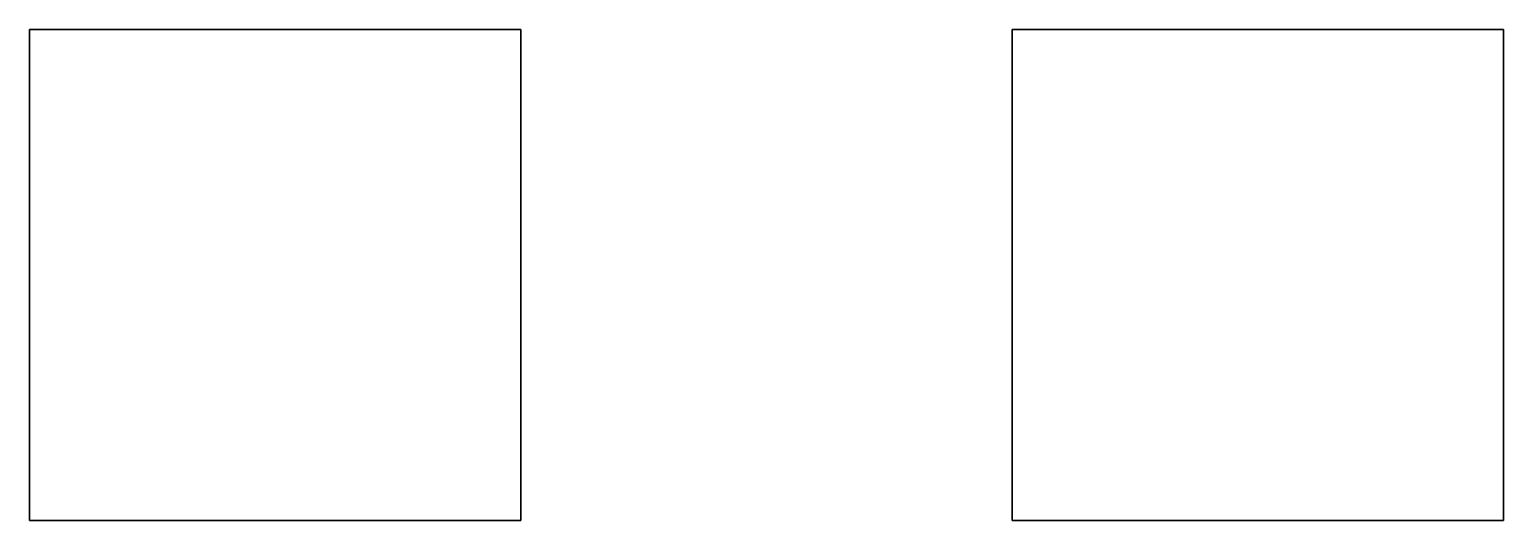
# Model space of a CAD drawing. Header units: millimetres. Extents: x -27.6 to 27.6, y -14.1 to 36.4.
# Drawn here: x 0 to 3, y 35.37 to 36.37 of the extents above; entities that cross this region are included whole.
import ezdxf

# ---------------------------------------------------------------- set-up
doc = ezdxf.new("R2010")
doc.units = ezdxf.units.MM

msp = doc.modelspace()

# ---------------------------------------------------------------- linework, layer by layer
for points in [[(1, 36.37, 1), (1, 36.37), (0, 36.37), (0, 36.37, 1)], [(1, 36.37), (1, 35.37), (0, 35.37), (0, 36.37)], [(0, 36.37), (0, 35.37), (0, 35.37, 1), (0, 36.37, 1)], [(0, 36.37, 1), (0, 35.37, 1), (1, 35.37, 1), (1, 36.37, 1)], [(1, 35.37, 1), (1, 35.37), (1, 36.37), (1, 36.37, 1)], [(3, 36.37), (3, 35.37), (2, 35.37), (2, 36.37)], [(2, 36.37), (2, 35.37), (3, 35.37), (3, 36.37)], [(0, 35.37, 1), (0, 35.37), (1, 35.37), (1, 35.37, 1)]]:
    msp.add_3dface(points)

doc.saveas('drawing.dxf')
